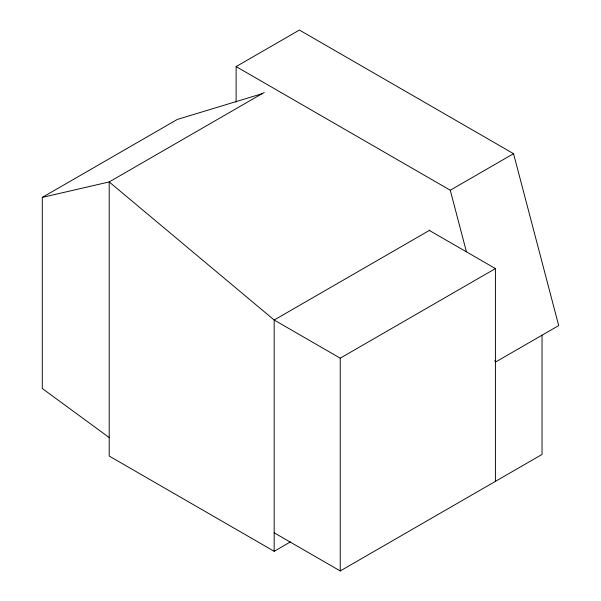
<?xml version="1.0" encoding="UTF-8"?>
<svg xmlns="http://www.w3.org/2000/svg" width="601" height="601" viewBox="0 0 601 601"><rect width="100%" height="100%" fill="white"/><g stroke="black" fill="none" stroke-linecap="round" stroke-linejoin="round"><path stroke-width="0.9" d="M236.125 102.11L236.125 66.583L299.411 30.05L513.547 153.683L558.705 325.577L495.419 362.118L494.946 360.307M109.209 437.566L42.295 388.509L42.295 197.391L177.31 119.441L261.998 93.726M264.192 92.464L109.209 181.938L42.295 197.391M236.125 66.583L450.262 190.216L513.547 153.683M429.97 230.078L274.176 320.025L274.176 551.297L290.403 541.929M274.176 551.297L109.209 456.054L109.209 181.938L274.176 320.025L340.241 358.173L495.419 268.579L495.419 481.356M274.176 532.809L340.241 570.95L542.034 454.446L542.034 335.2M429.354 230.438L495.419 268.579M450.262 190.216L466.421 251.736M340.241 358.173L340.241 570.95"/></g></svg>
